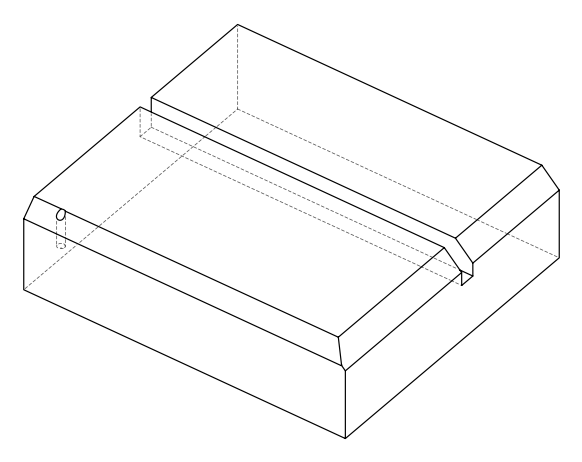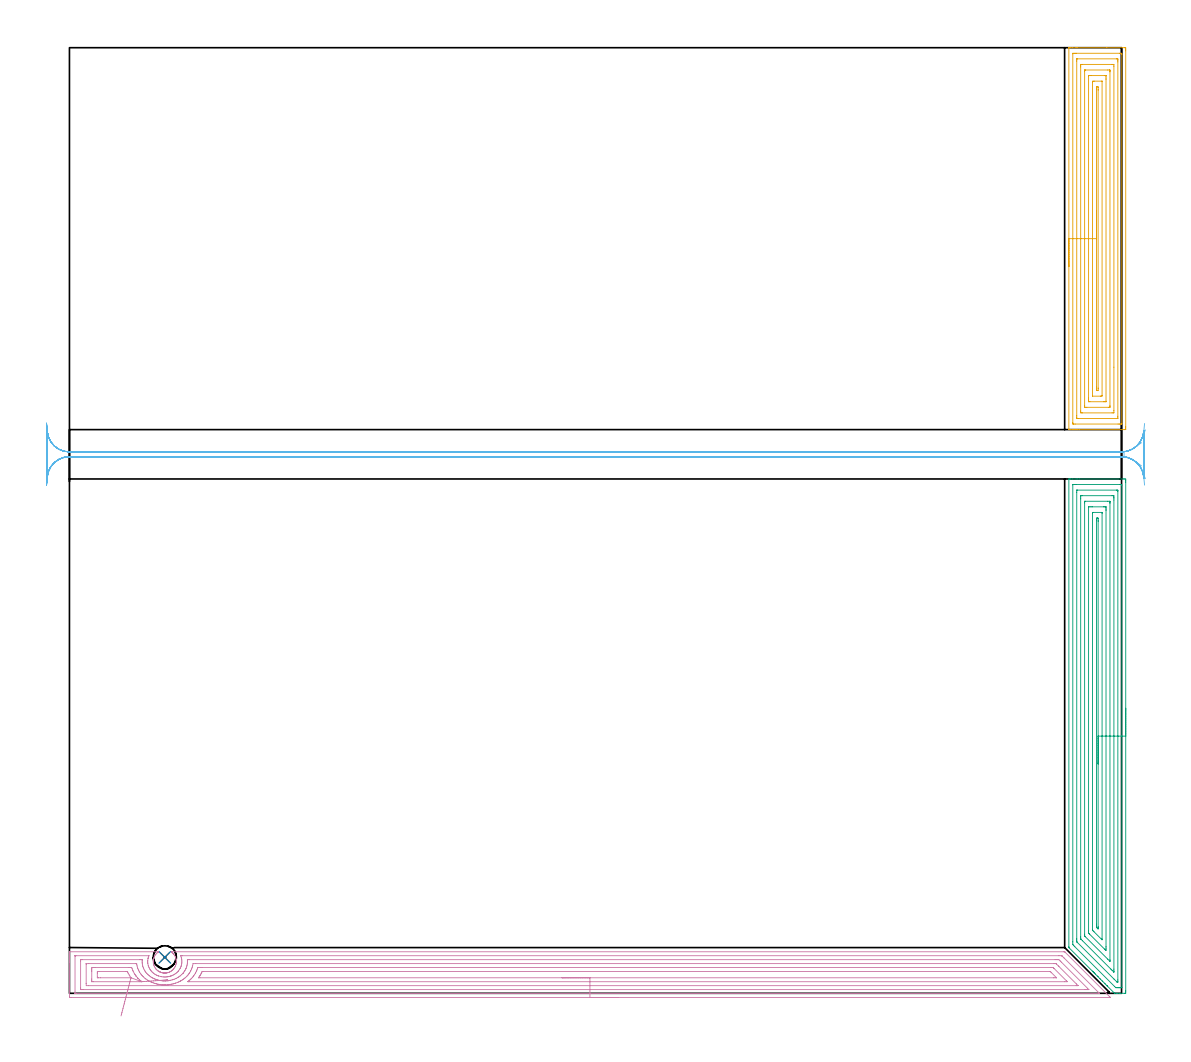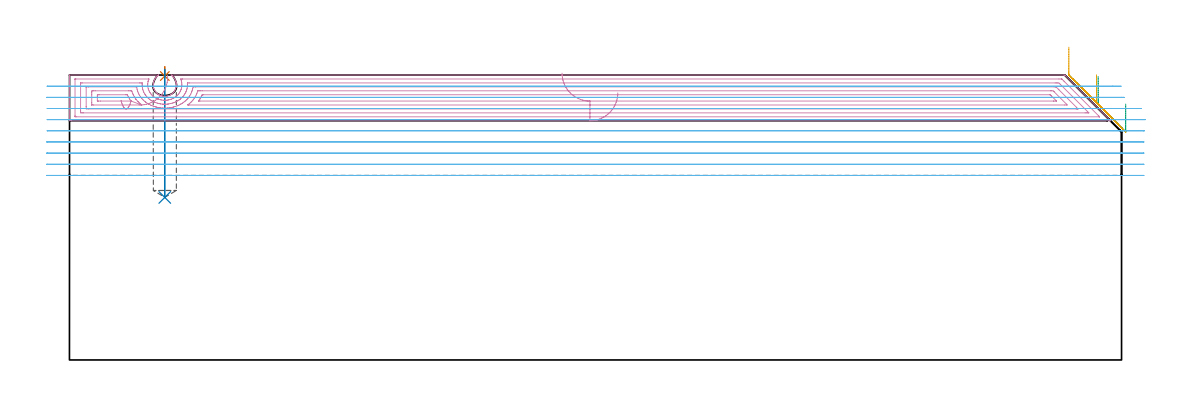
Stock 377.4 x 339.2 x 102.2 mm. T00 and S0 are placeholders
(PLAN: 6 operations, 3 tool changes, 53.8 min)
(1 SPOT_DRILL | STEP1POCKET | NXT0321_9005460120000 | 0.03 min | 2 mm3)
(2 DRILL_BLIND_HOLE_INTO_CENTER | STEP1POCKET | UGT0301_200 | 0.19 min | 2269 mm3)
(3 AREA_MILL | FG_CHAMFER_SURFACE | UGT0205_001 | 11.62 min | 40216 mm3)
(4 AREA_MILL_1 | FG_CHAMFER_SURFACE_1 | UGT0205_001 | 18.01 min | 48381 mm3)
(5 AREA_MILL_2 | FG_CHAMFER_SURFACE_2 | UGT0205_001 | 9 min | 29942 mm3)
(6 MILL_RECTANGULAR_SLOT | SLOT_RECTANGULAR | NXT0201_012 | Follow Part, ap 4, ae 75% | 14.94 min | 237414 mm3)
(TOOL NXT0321_9005460120000 | NC Spot Drill, 142deg, 12mm, Carbide, Uncoated | D12 PA142 FL30 Z2)
(TOOL UGT0301_200 | Twist Drill 8.3 mm | D8.3 PA118 FL72 Z2)
(TOOL UGT0205_001 | Chamfer Mill 20 x 3 x 45 deg. | D20 FL50 Z2)
(TOOL NXT0201_012 | ENDMILL 16mm [2P460-1600-NA 1630] | D16 FL38 Z6)
(OP 1 SPOT_DRILL)
G17 G21 G94 G90
T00 M6
G54
G17 G0 G90 X34.2 Y12.9 S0 M3
G43 Z112.2 H0
G94 G81 G98 Z101.843 F250. R105.2
G80
M5
M2
(OP 2 DRILL_BLIND_HOLE_INTO_CENTER)
G17 G21 G94 G90
T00 M6
G54
G17 G0 G90 X34.2 Y12.9 S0 M3
G43 Z112.2 H0
G94 G81 G98 Z58.3 F250. R104.2
G80
M5
M2
(OP 3 AREA_MILL)
G17 G21 G94 G90
T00 M6
G54
G17 G0 G90 X378.9 Y102.25 S1061 M3
G43 Z112.2 H0
Z91.8
G94 G1 Y102.212 Z90.928 F250.
Y102.098 Z90.064
Y101.909 Z89.212
Y101.647 Z88.38
Y101.313 Z87.574
Y100.91 Z86.8
Y100.441 Z86.064
Y99.91 Z85.372
Y99.321 Z84.729
Y98.678 Z84.14
Y97.986 Z83.608
Y97.25 Z83.14
Y96.476 Z82.737
Y95.67 Z82.403
Y94.838 Z82.141
Y93.986 Z81.952
Y93.122 Z81.838
Y92.25 Z81.8
Y1.033
X378.899 Y0.626 Z81.801
X378.894 Y0.145 Z81.802
X378.891 Y0.009 Z81.805
X378.419 Y0. Z82.276
X377.005 Z83.691
X376.652 Z84.044
X375.946 Z84.754
X375.591 Z85.109
X374.899 Y0.01 Z85.801
X374.885 Y0.02 Z85.814
X374.721 Y0.179 Z85.978
X372.365 Y2.535 Z88.335
X372.234 Y2.664 Z88.463
X372.188 Y2.711 Z88.51
X371.511 Y3.389 Z89.189
X371.351 Y3.548 Z89.346
X371.294 Y3.605 Z89.404
X370.657 Y4.243 Z90.043
X370.467 Y4.431 Z90.229
X369.805 Y5.095 Z90.895
X369.584 Y5.315 Z91.113
X368.95 Y5.95 Z91.75
X368.911 Y5.989 Z91.789
X368.7 Y6.198 Z91.996
X368.096 Y6.804 Z92.604
X368.017 Y6.883 Z92.682
X367.816 Y7.082 Z92.88
X367.719 Y7.181 Z92.981
X367.621 Y7.279 Z93.079
X367.522 Y7.376 Z93.174
X367.421 Y7.479 Z93.279
X367.33 Y7.57 Z93.37
X367.227 Y7.671 Z93.469
X367.123 Y7.777 Z93.577
X367.038 Y7.861 Z93.661
X366.933 Y7.965 Z93.763
X358.585 Y16.314 Z102.113
X358.506 Y16.399 Z102.192
X358.5 Y16.716 Z102.2
Y184.321
X358.503 Y184.492 Z102.188
X358.516 Y184.5 Z102.175
X358.884 Z101.815
X359.158 Z101.542
X359.864 Z100.831
X361.101 Z99.596
X361.632 Z99.063
X362.25 Z98.445
X378.154 Z82.543
X378.419 Y184.497 Z82.278
X378.892 Y184.491 Z81.806
X378.895 Y184.356 Z81.803
X378.899 Y183.874 Z81.801
X378.9 Y183.388 Z81.8
Y92.25
X377.486 Z83.214
X377.485 Y2.097 Z83.215
X377.484 Y2.044 Z83.216
X377.482 Y2.02 Z83.218
X377.48 Y2.013 Z83.22
X377.468 Y2.01 Z83.232
X377.059 Y2.002 Z83.641
X376.652 Y2.001 Z84.048
X376.176 Z84.524
X375.768 Y2.005 Z84.932
X375.362 Y2.01 Z85.338
X374.937 Y2.413 Z85.763
X360.634 Y16.716 Z100.066
X360.518 Y16.835 Z100.182
X360.278 Y17.084 Z100.422
X359.921 Y17.459 Z100.779
X359.916 Y17.557 Z100.784
X359.915 Y17.61 Z100.785
X359.914 Y18.453 Z100.786
X359.915 Y182.403 Z100.785
X359.916 Y182.455 Z100.784
X359.918 Y182.48 Z100.782
X359.92 Y182.487 Z100.78
X359.932 Y182.49 Z100.768
X360.341 Y182.498 Z100.359
X360.748 Y182.5 Z99.952
X361.223 Z99.477
X376.652 Y182.499 Z84.048
X377.13 Y182.497 Z83.57
X377.369 Y182.49 Z83.331
X377.479 Y182.478 Z83.221
X377.485 Y182.138 Z83.215
Y182.087
X377.486 Y92.25 Z83.214
X376.072 Z84.628
X376.071 Y4.789 Z84.629
X376.069 Y4.201 Z84.631
X376.066 Y4.049 Z84.634
X376.065 Y4.018 Z84.635
X376.033 Y4.01 Z84.667
X375.964 Y4.003 Z84.736
X375.868 Y4.006 Z84.832
X375.82 Y4.01 Z84.88
X375.768 Y4.042 Z84.932
X375.602 Y4.201 Z85.098
X374.885 Y4.914 Z85.815
X374.704 Y5.095 Z85.996
X361.632 Y18.168 Z99.068
X361.466 Y18.337 Z99.234
X361.383 Y18.424 Z99.317
X361.344 Y18.467 Z99.356
X361.336 Y18.504 Z99.364
X361.332 Y18.807 Z99.368
X361.329 Y19.397 Z99.371
Y19.704
Y179.711
X361.331 Y180.299 Z99.369
X361.334 Y180.451 Z99.366
X361.335 Y180.482 Z99.365
X361.367 Y180.49 Z99.333
X361.436 Y180.497 Z99.264
X361.632 Y180.499 Z99.068
X375.571 Z85.129
X375.768 Y180.495 Z84.932
X375.967 Y180.49 Z84.733
X376.065 Y180.474 Z84.635
X376.068 Y180.401 Z84.632
X376.07 Y180.299 Z84.63
X376.071 Y179.993 Z84.629
X376.072 Y92.25 Z84.628
X374.657 Z86.043
Y8.671
X374.656 Y8.008 Z86.044
X374.653 Y7.777 Z86.047
X374.65 Y7.649 Z86.05
X374.645 Y7.615 Z86.055
X374.619 Y7.639 Z86.081
X374.474 Y7.777 Z86.226
X374.001 Y8.247 Z86.699
X373.578 Y8.671 Z87.122
X363.399 Y18.85 Z97.301
X362.856 Y19.397 Z97.844
X362.777 Y19.484 Z97.923
X362.749 Y19.526 Z97.951
X362.748 Y19.564 Z97.952
X362.745 Y19.729 Z97.955
X362.743 Y20.061 Z97.957
Y20.291
Y177.387
X362.744 Y177.617 Z97.956
X362.748 Y178.275 Z97.952
X362.751 Y178.49 Z97.949
X362.962 Y178.494 Z97.738
X363.41 Y178.5 Z97.29
X374.012 Z86.688
X374.44 Y178.494 Z86.26
X374.647 Y178.49 Z86.053
X374.65 Y178.371 Z86.05
X374.656 Y177.849 Z86.044
X374.657 Y177.617 Z86.043
Y176.953
Y92.25
X373.243 Z87.457
Y11.993
X373.241 Y11.739 Z87.459
X373.237 Y11.571 Z87.463
X373.233 Y11.476 Z87.467
X373.214 Y11.492 Z87.486
X373.118 Y11.583 Z87.582
X372.452 Y12.246 Z88.248
X364.407 Y20.291 Z96.293
X364.282 Y20.418 Z96.418
X364.19 Y20.516 Z96.51
X364.17 Y20.54 Z96.53
X364.164 Y20.636 Z96.536
X364.16 Y20.805 Z96.54
X364.157 Y21.058 Z96.543
Y21.185
Y175.956
X364.158 Y176.083 Z96.542
X364.161 Y176.337 Z96.539
X364.165 Y176.491 Z96.535
X364.2 Y176.494 Z96.5
X364.282 Y176.497 Z96.418
X364.503 Y176.5 Z96.197
X372.455 Z88.245
X373.118 Y176.496 Z87.582
X373.212 Y176.493 Z87.488
X373.234 Y176.491 Z87.466
X373.238 Y176.379 Z87.462
X373.241 Y176.21 Z87.459
X373.243 Y175.956 Z87.457
Y175.829
Y92.25
X371.829 Z88.871
Y16.716
X371.828 Y16.233 Z88.872
X371.826 Y15.822 Z88.874
X371.822 Y15.345 Z88.878
X371.351 Y15.798 Z89.349
X371.326 Y15.822 Z89.374
X365.962 Y21.185 Z94.738
X365.874 Y21.276 Z94.826
X365.691 Y21.465 Z95.009
X365.578 Y21.584 Z95.122
X365.576 Y21.61 Z95.124
X365.573 Y21.667 Z95.127
X365.572 Y22.079 Z95.128
X365.571 Y22.563 Z95.129
X365.572 Y174.283 Z95.128
X365.573 Y174.404 Z95.127
X365.576 Y174.464 Z95.124
X365.578 Y174.486 Z95.122
X365.604 Y174.492 Z95.096
X366.049 Y174.498 Z94.651
X366.48 Y174.5 Z94.22
X366.933 Z93.767
X370.898 Z89.802
X371.351 Y174.499 Z89.349
X371.785 Y174.496 Z88.915
X371.821 Y174.49 Z88.879
X371.823 Y174.457 Z88.877
X371.827 Y174.041 Z88.873
X371.829 Y173.558 Z88.871
Y173.148
Y92.25
X370.415 Z90.285
X370.414 Y19.451 Z90.286
X370.413 Y19.397 Z90.287
X370.408 Y19.249 Z90.292
X370.401 Y19.207 Z90.299
X370.369 Y19.234 Z90.331
X370.331 Y19.268 Z90.369
X370.2 Y19.397 Z90.5
X367.518 Y22.079 Z93.182
X367.214 Y22.389 Z93.486
X367.009 Y22.6 Z93.691
X366.992 Y22.635 Z93.708
X366.989 Y22.658 Z93.711
X366.987 Y22.71 Z93.713
X366.985 Y22.92 Z93.715
X366.986 Y172.254 Z93.714
X366.99 Y172.463 Z93.71
X366.991 Y172.481 Z93.709
X367.038 Y172.49 Z93.662
X367.167 Y172.496 Z93.533
X367.33 Y172.499 Z93.37
X370.338 Z90.362
X370.367 Y172.496 Z90.333
X370.394 Y172.49 Z90.306
X370.408 Y172.481 Z90.292
X370.41 Y172.45 Z90.29
X370.414 Y172.307 Z90.286
X370.415 Y172.254 Z90.285
Y92.25
X369. Z91.7
Y23.867
X368.999 Y23.564 Z91.701
X368.996 Y23.259 Z91.704
X368.994 Y23.074 Z91.706
X368.875 Y23.184 Z91.825
X368.7 Y23.353 Z92.
X368.445 Y23.612 Z92.255
X368.415 Y23.644 Z92.285
X368.406 Y23.686 Z92.294
X368.403 Y23.766 Z92.297
X368.401 Y23.867 Z92.299
X368.4 Y24.171 Z92.3
Y24.761
Y169.572
X368.402 Y169.874 Z92.298
X368.407 Y170.466 Z92.293
X368.67 Y170.496 Z92.03
X368.7 Y170.495 Z92.
X368.993 Y170.466 Z91.707
X368.997 Y170.166 Z91.703
X369. Y169.572 Z91.7
Y169.268
Y92.25
Y91.378 Z91.738
Y90.513 Z91.851
Y89.662 Z92.04
Y88.83 Z92.303
Y88.024 Z92.636
Y87.25 Z93.039
Y86.514 Z93.508
Y85.822 Z94.039
Y85.179 Z94.628
Y84.59 Z95.272
Y84.058 Z95.964
Y83.59 Z96.7
Y83.187 Z97.473
Y82.853 Z98.279
Y82.591 Z99.111
Y82.402 Z99.963
Y82.288 Z100.828
Y82.25 Z101.7
G0 Z112.2
M5
M2
(OP 4 AREA_MILL_1)
G17 G21 G94 G90
T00 M6
G54
G17 G0 G90 X196.7 Y-1.5 S1061 M3
G43 Z112.2 H0
Z95.8
G94 G1 X196.662 Z94.928 F250.
X196.548 Z94.063
X196.359 Z93.212
X196.097 Z92.38
X195.763 Z91.574
X195.36 Z90.8
X194.892 Z90.064
X194.361 Z89.372
X193.771 Z88.729
X193.128 Z88.14
X192.436 Z87.608
X191.7 Z87.14
X190.926 Z86.737
X190.12 Z86.403
X189.288 Z86.141
X188.437 Z85.952
X187.572 Z85.838
X186.7 Z85.8
X0.607
X0.322 Y-1.497 Z85.802
X0.01 Y-1.492 Z85.806
X0. Y-1.175 Z86.122
Y11.004 Z98.299
Y11.611 Z98.905
Y12.183 Z99.48
Y12.503 Z99.8
Y13.076 Z100.372
Y13.396 Z100.691
Y14.038 Z101.337
Y14.461 Z101.761
X0.007 Y14.843 Z102.135
X0.01 Y14.897 Z102.188
X0.16 Y14.9 Z102.2
X31.845
X31.941 Y14.896 Z102.19
X31.903 Y14.858 Z102.157
X31.845 Y14.807 Z102.107
X31.507 Y14.542 Z101.842
X31.128 Y14.183 Z101.483
X30.955 Y13.975 Z101.275
X30.658 Y13.543 Z100.843
X30.419 Y13.086 Z100.386
X30.234 Y12.611 Z99.911
X30.139 Y12.198 Z99.498
X30.077 Y11.755 Z99.055
X30.063 Y11.309 Z98.609
X30.096 Y10.863 Z98.163
X30.172 Y10.421 Z97.721
X30.2 Y10.303 Z97.603
X30.234 Y10.187 Z97.487
X30.357 Y9.857 Z97.157
X30.505 Y9.533 Z96.833
X30.777 Y9.074 Z96.374
X31.101 Y8.644 Z95.944
X31.128 Y8.613 Z95.913
X31.334 Y8.406 Z95.706
X31.551 Y8.213 Z95.513
X31.782 Y8.035 Z95.335
X31.845 Y7.991 Z95.291
X32.022 Y7.873 Z95.17
X32.088 Y7.835 Z95.132
X32.222 Y7.757 Z95.055
X32.497 Y7.628 Z94.927
X32.541 Y7.609 Z94.905
X32.564 Y7.598 Z94.895
X32.577 Y7.593 Z94.89
X32.738 Y7.534 Z94.828
X32.916 Y7.465 Z94.764
X33.184 Y7.396 Z94.688
X33.359 Y7.347 Z94.642
X33.574 Y7.314 Z94.612
X33.59 Y7.312 Z94.609
X33.81 Y7.281 Z94.575
X33.928 Y7.276 Z94.565
X34.148 Y7.259 Z94.555
X34.238 Y7.262 Z94.556
X34.344 Y7.263 Z94.559
X34.369 Z94.561
X34.481 Y7.267
X34.523 Y7.273 Z94.564
X34.704 Y7.291 Z94.584
X34.729 Y7.295 Z94.589
X34.969 Y7.34 Z94.634
X35.154 Y7.374 Z94.671
X35.598 Y7.501 Z94.801
X35.859 Y7.605 Z94.905
X35.892 Y7.618 Z94.918
X36.176 Y7.756 Z95.055
X36.492 Y7.947 Z95.247
X36.708 Y8.102 Z95.402
X36.916 Y8.271 Z95.57
X37.113 Y8.452 Z95.752
X37.298 Y8.644 Z95.944
X37.386 Y8.745 Z96.045
X37.659 Y9.129 Z96.429
X37.895 Y9.533 Z96.833
X38.084 Y9.971 Z97.271
X38.224 Y10.421 Z97.721
X38.28 Y10.656 Z97.956
X38.32 Y10.982 Z98.282
X38.339 Y11.309 Z98.609
X38.326 Y11.728 Z99.028
X38.28 Y12.144 Z99.444
X38.269 Y12.198 Z99.498
X38.145 Y12.647 Z99.947
X37.981 Y13.086 Z100.386
X37.742 Y13.543 Z100.843
X37.45 Y13.975 Z101.275
X37.386 Y14.056 Z101.356
X37.181 Y14.278 Z101.578
X36.965 Y14.486 Z101.786
X36.734 Y14.678 Z101.978
X36.645 Y14.745 Z102.044
X36.546 Y14.822 Z102.12
X36.457 Y14.895 Z102.191
X36.76 Y14.9 Z102.2
X356.728
X357.006 Y14.894 Z102.192
X357.129 Y14.772 Z102.071
X357.164 Y14.736 Z102.036
X373.091 Y-1.19 Z86.108
X373.237 Y-1.336 Z85.961
X373.388 Y-1.489 Z85.809
X373.389 Y-1.496 Z85.802
X373.388 Y-1.499 Z85.799
X373.31 Y-1.5 Z85.8
X186.7
Y-0.086 Z87.214
X2.392
X2.013 Y-0.079 Z87.221
X2.009 Y-0.052 Z87.248
X2.005 Y0.004 Z87.304
X2.001 Y0.395 Z87.695
Y13.396 Z100.696
X2.003 Y13.445 Z100.745
X2.006 Y13.469 Z100.769
X2.008 Y13.476 Z100.776
X2.035 Y13.479 Z100.779
X2.213 Y13.484 Z100.784
X2.303 Y13.485 Z100.785
X28.365
X28.424 Y13.484 Z100.784
X28.471 Y13.48 Z100.78
X28.488 Y13.478 Z100.778
X28.486 Y13.47 Z100.77
X28.463 Y13.396 Z100.696
X28.413 Y13.259 Z100.559
X28.275 Y12.89 Z100.19
X28.202 Y12.576 Z99.876
X28.19 Y12.503 Z99.803
X28.087 Y11.799 Z99.099
X28.081 Y11.611 Z98.911
X28.074 Y11.27 Z98.57
X28.096 Y10.897 Z98.197
X28.116 Y10.718 Z98.018
X28.275 Y9.903 Z97.203
X28.302 Y9.825 Z97.125
X28.316 Y9.784 Z97.084
X28.542 Y9.252 Z96.552
X28.703 Y8.932 Z96.232
X28.879 Y8.637 Z95.937
X29.008 Y8.43 Z95.73
X29.168 Y8.206 Z95.506
X29.301 Y8.039 Z95.339
X29.464 Y7.841 Z95.141
X29.664 Y7.639 Z94.939
X30.06 Y7.281 Z94.581
X30.234 Y7.146 Z94.446
X30.656 Y6.848 Z94.148
X30.953 Y6.671 Z93.971
X31.28 Y6.51 Z93.81
X31.525 Y6.396 Z93.696
X31.827 Y6.272 Z93.572
X31.845 Y6.265 Z93.565
X31.879 Y6.254 Z93.554
X32.738 Y6.008 Z93.308
X33.037 Y5.955 Z93.255
X33.63 Y5.877 Z93.177
X34.032 Y5.852 Z93.152
X34.523 Y5.857 Z93.157
X34.892 Y5.884 Z93.184
X35.14 Y5.914 Z93.214
X35.415 Y5.965 Z93.265
X35.658 Y6.011 Z93.311
X36.308 Y6.182 Z93.482
X36.363 Y6.198 Z93.498
X36.526 Y6.254 Z93.554
X37.003 Y6.451 Z93.751
X37.201 Y6.546 Z93.846
X37.589 Y6.758 Z94.058
X37.779 Y6.874 Z94.174
X38.093 Y7.083 Z94.383
X38.13 Y7.11 Z94.41
X38.176 Y7.146 Z94.446
X38.611 Y7.521 Z94.821
X38.986 Y7.892 Z95.192
X39.055 Y7.97 Z95.27
X39.108 Y8.039 Z95.339
X39.43 Y8.488 Z95.788
X39.698 Y8.932 Z96.232
X39.763 Y9.047 Z96.347
X39.878 Y9.288 Z96.588
X40.027 Y9.668 Z96.968
X40.076 Y9.825 Z97.125
X40.23 Y10.366 Z97.666
X40.285 Y10.718 Z98.018
X40.322 Y11.166 Z98.466
X40.32 Y11.611 Z98.911
X40.285 Y12.097 Z99.397
X40.257 Y12.308 Z99.608
X40.212 Y12.503 Z99.803
X40.125 Y12.82 Z100.12
X39.919 Y13.45 Z100.75
X39.914 Y13.471 Z100.771
X40.056 Y13.479 Z100.779
X40.413 Y13.484 Z100.784
X40.592 Y13.485 Z100.785
X354.943 Y13.486 Z100.786
X355.747 Y13.485 Z100.785
X355.835 Y13.483 Z100.783
X355.923 Y13.479 Z100.779
X355.967 Y13.472 Z100.772
X355.995 Y13.448 Z100.748
X356.051 Y13.396 Z100.696
X356.728 Y12.722 Z100.022
X356.947 Y12.503 Z99.803
X369.223 Y0.227 Z87.527
X369.444 Y0.004 Z87.304
X369.514 Y-0.073 Z87.227
X369.517 Y-0.078 Z87.222
X369.508 Y-0.08 Z87.22
X369.462 Y-0.084 Z87.216
X369.402 Y-0.085 Z87.215
X369.313 Y-0.086 Z87.214
X186.7
Y1.328 Z88.628
X5.069 Y1.329 Z88.629
X4.636 Y1.33 Z88.63
X4.177 Y1.333 Z88.633
X4.033 Y1.335 Z88.635
X4.01 Y1.613 Z88.913
X4.004 Y1.789 Z89.089
X4.001 Y1.965 Z89.265
Y11.611 Z98.911
X4.002 Y11.786 Z99.086
X4.008 Y11.964 Z99.264
X4.014 Y12.065 Z99.365
X4.062 Y12.067 Z99.367
X4.177 Y12.069 Z99.369
X4.609 Y12.071 Z99.371
X25.137
X25.598 Y12.07 Z99.37
X26.034 Y12.067 Z99.367
X26.084 Y12.065 Z99.365
X26.09 Y12.011 Z99.311
X26.082 Y11.611 Z98.911
X26.081 Y11.127 Z98.427
X26.113 Y10.718 Z98.018
X26.163 Y10.39 Z97.69
X26.279 Y9.825 Z97.125
X26.318 Y9.645 Z96.945
X26.49 Y9.159 Z96.459
X26.585 Y8.932 Z96.232
X26.656 Y8.766 Z96.066
X26.924 Y8.276 Z95.576
X27.066 Y8.039 Z95.339
X27.19 Y7.841 Z95.141
X27.383 Y7.574 Z94.874
X27.722 Y7.146 Z94.446
X27.994 Y6.861 Z94.161
X28.275 Y6.599 Z93.899
X28.678 Y6.254 Z93.554
X29.168 Y5.9 Z93.2
X29.443 Y5.722 Z93.022
X29.684 Y5.579 Z92.879
X30.025 Y5.396 Z92.696
X30.06 Y5.379 Z92.679
X30.098 Y5.361 Z92.661
X30.458 Y5.2 Z92.5
X30.696 Y5.105 Z92.405
X30.953 Y5.007 Z92.307
X31.467 Y4.846 Z92.146
X31.845 Y4.739 Z92.039
X32.21 Y4.644 Z91.944
X32.641 Y4.565 Z91.865
X32.738 Y4.551 Z91.851
X33.369 Y4.468 Z91.768
X33.63 Y4.451 Z91.751
X33.648 Y4.45 Z91.75
X34.095 Y4.439 Z91.739
X34.523 Y4.437 Z91.737
X34.553 Y4.438 Z91.738
X35.054 Y4.468 Z91.768
X35.38 Y4.503 Z91.803
X35.415 Y4.509 Z91.809
X36.138 Y4.638 Z91.938
X36.308 Y4.673 Z91.973
X36.85 Y4.819 Z92.119
X37.201 Y4.918 Z92.218
X37.529 Y5.032 Z92.332
X38.093 Y5.262 Z92.562
X38.161 Y5.293 Z92.593
X38.3 Y5.361 Z92.661
X38.744 Y5.602 Z92.902
X38.986 Y5.742 Z93.042
X39.295 Y5.944 Z93.244
X39.723 Y6.254 Z93.554
X39.81 Y6.322 Z93.622
X39.878 Y6.379 Z93.679
X40.282 Y6.743 Z94.043
X40.686 Y7.146 Z94.446
X40.727 Y7.19 Z94.49
X40.771 Y7.241 Z94.541
X41.109 Y7.701 Z95.001
X41.333 Y8.039 Z95.339
X41.459 Y8.244 Z95.544
X41.663 Y8.595 Z95.895
X41.768 Y8.828 Z96.128
X41.81 Y8.932 Z96.232
X42.015 Y9.473 Z96.773
X42.116 Y9.825 Z97.125
X42.21 Y10.171 Z97.471
X42.289 Y10.718 Z98.018
X42.309 Y10.965 Z98.265
X42.32 Y11.611 Z98.911
X42.307 Y12.018 Z99.318
Y12.065 Z99.365
X42.327 Y12.066 Z99.366
X42.556 Y12.069 Z99.369
X42.988 Y12.071 Z99.371
X353.59
X354.05 Y12.069 Z99.369
X354.489 Y12.064 Z99.364
X354.943 Y12.051 Z99.351
X355.388 Y11.611 Z98.911
X355.835 Y11.165 Z98.465
X365.211 Y1.789 Z89.089
X365.653 Y1.344 Z88.644
X365.655 Y1.334 Z88.634
X365.653 Y1.333 Z88.633
X365.22 Y1.33 Z88.63
X364.761 Y1.329 Z88.629
X364.329 Y1.328 Z88.628
X186.7
Y2.743 Z90.043
X6.794
X6.029 Y2.75 Z90.05
X6.001 Y3.536 Z90.836
Y3.575 Z90.875
Y10.466 Z97.766
X6.003 Y10.573 Z97.873
X6.007 Y10.626 Z97.926
X6.009 Y10.647 Z97.947
X6.028 Y10.651 Z97.951
X6.854 Y10.657 Z97.957
X6.915
X23.874
X24.026 Y10.653 Z97.953
X24.095 Y10.65 Z97.95
X24.106 Y10.602 Z97.902
X24.115 Y10.553 Z97.853
X24.145 Y10.385 Z97.685
X24.258 Y9.825 Z97.125
X24.4 Y9.237 Z96.537
X24.515 Y8.932 Z96.232
X24.705 Y8.447 Z95.747
X24.914 Y8.039 Z95.339
X25.155 Y7.589 Z94.889
X25.446 Y7.146 Z94.446
X25.598 Y6.934 Z94.234
X25.901 Y6.552 Z93.852
X26.161 Y6.254 Z93.554
X26.49 Y5.922 Z93.222
X27.127 Y5.361 Z92.661
X27.27 Y5.248 Z92.548
X27.383 Y5.163 Z92.463
X28.036 Y4.707 Z92.007
X28.275 Y4.564 Z91.864
X28.446 Y4.468 Z91.768
X29.168 Y4.108 Z91.408
X29.536 Y3.944 Z91.244
X30.06 Y3.741 Z91.041
X30.578 Y3.575 Z90.875
X30.953 Y3.463 Z90.763
X31.11 Y3.418 Z90.718
X31.257 Y3.381 Z90.681
X31.625 Y3.291 Z90.591
X31.845 Y3.251 Z90.551
X32.237 Y3.183 Z90.483
X32.542 Y3.14 Z90.44
X32.738 Y3.116 Z90.416
X33.251 Y3.062 Z90.362
X33.429 Y3.049 Z90.349
X33.63 Y3.04 Z90.34
X34.181 Y3.024 Z90.324
X34.346
X34.523 Y3.029 Z90.329
X35.045 Y3.053 Z90.353
X35.253 Y3.067 Z90.367
X35.415 Y3.082 Z90.382
X35.857 Y3.134 Z90.434
X36.034 Y3.161 Z90.461
X36.308 Y3.207 Z90.507
X36.618 Y3.265 Z90.565
X36.798 Y3.301 Z90.601
X37.201 Y3.398 Z90.698
X37.342 Y3.434 Z90.734
X37.862 Y3.575 Z90.875
X38.039 Y3.63 Z90.93
X38.093 Y3.648 Z90.948
X38.688 Y3.873 Z91.173
X38.986 Y3.996 Z91.296
X39.312 Y4.141 Z91.441
X39.878 Y4.428 Z91.728
X39.904 Y4.442 Z91.742
X39.95 Y4.468 Z91.768
X40.459 Y4.78 Z92.08
X40.771 Y4.988 Z92.288
X40.986 Y5.145 Z92.445
X41.272 Y5.361 Z92.661
X41.485 Y5.539 Z92.839
X41.663 Y5.695 Z92.995
X41.952 Y5.964 Z93.264
X42.238 Y6.254 Z93.554
X42.393 Y6.417 Z93.717
X42.556 Y6.608 Z93.908
X42.786 Y6.917 Z94.217
X42.949 Y7.146 Z94.446
X43.149 Y7.446 Z94.746
X43.448 Y7.936 Z95.236
X43.485 Y8.003 Z95.303
X43.503 Y8.039 Z95.339
X43.76 Y8.621 Z95.921
X43.88 Y8.932 Z96.232
X43.999 Y9.274 Z96.574
X44.155 Y9.825 Z97.125
X44.194 Y9.972 Z97.272
X44.341 Y10.65 Z97.95
X44.407 Y10.652 Z97.952
X45.233 Y10.657 Z97.957
X45.294
X353.218
X353.634 Y10.655 Z97.955
X353.842 Y10.652 Z97.952
X353.889 Y10.65 Z97.95
X353.949 Y10.595 Z97.895
X354.05 Y10.499 Z97.799
X354.726 Y9.825 Z97.125
X354.943 Y9.609 Z96.909
X361.191 Y3.36 Z90.66
X361.712 Y2.83 Z90.13
X361.769 Y2.771 Z90.071
X361.782 Y2.749 Z90.049
X361.75 Y2.748 Z90.048
X361.564 Y2.745 Z90.045
X361.191 Y2.743 Z90.043
X361.13
X186.7
Y4.157 Z91.457
X42.866
X42.743 Y4.158 Z91.458
X42.556 Y4.161 Z91.461
X42.462 Y4.164 Z91.464
X42.516 Y4.214 Z91.514
X42.556 Y4.25 Z91.55
X42.677 Y4.347 Z91.647
X42.825 Y4.468 Z91.768
X43.159 Y4.757 Z92.057
X43.448 Y5.015 Z92.315
X43.624 Y5.185 Z92.485
X43.798 Y5.361 Z92.661
X44.063 Y5.639 Z92.939
X44.341 Y5.967 Z93.267
X44.465 Y6.13 Z93.43
X44.554 Y6.254 Z93.554
X44.833 Y6.655 Z93.955
X45.143 Y7.146 Z94.446
X45.233 Y7.294 Z94.594
X45.484 Y7.788 Z95.088
X45.597 Y8.039 Z95.339
X45.752 Y8.413 Z95.713
X46.023 Y9.154 Z96.454
X46.056 Y9.236 Z96.536
X46.126 Y9.237 Z96.537
X46.709 Y9.242 Z96.542
X47.018 Y9.243 Z96.543
X47.6
X351.955 Y9.242 Z96.542
X352.265 Y9.241 Z96.541
X352.854 Y9.236 Z96.536
X353.158 Y8.944 Z96.244
X353.17 Y8.932 Z96.232
X357.634 Y4.468 Z91.768
X357.924 Y4.164 Z91.464
X357.62 Y4.161 Z91.461
X357.038 Y4.158 Z91.458
X186.7 Y4.157 Z91.457
Y5.571 Z92.871
X46.807 Y5.572 Z92.872
X46.445 Y5.576 Z92.876
X46.346 Y5.578 Z92.878
X46.331 Y5.582 Z92.882
X46.342 Y5.6 Z92.9
X46.368 Y5.642 Z92.942
X46.443 Y5.753 Z93.053
X46.516 Y5.863 Z93.163
X46.773 Y6.254 Z93.554
X46.869 Y6.403 Z93.703
X47.018 Y6.646 Z93.946
X47.194 Y6.971 Z94.271
X47.283 Y7.146 Z94.446
X47.49 Y7.567 Z94.867
X47.598 Y7.788 Z95.088
X47.619 Y7.822 Z95.122
X47.656 Y7.824 Z95.124
X47.74 Y7.827 Z95.127
X47.911 Y7.828 Z95.128
X48.121 Y7.829 Z95.129
X351.583
X351.753 Y7.827 Z95.127
X351.795 Y7.825 Z95.125
X351.812 Y7.822 Z95.122
X351.856 Y7.784 Z95.084
X352.021 Y7.626 Z94.926
X352.265 Y7.387 Z94.687
X354.05 Y5.601 Z92.901
X354.066 Y5.58 Z92.88
Y5.578 Z92.878
X354.05 Y5.576 Z92.876
X353.838 Y5.573 Z92.873
X353.158 Y5.571 Z92.871
X352.947
X186.7
X185.829 Z92.909
X184.964 Z93.023
X184.112 Z93.212
X183.28 Z93.474
X182.474 Z93.808
X181.7 Z94.211
X180.964 Z94.68
X180.272 Z95.211
X179.629 Z95.8
X179.04 Z96.443
X178.509 Z97.135
X178.04 Z97.871
X177.637 Z98.645
X177.303 Z99.451
X177.041 Z100.283
X176.852 Z101.135
X176.738 Z101.999
X176.7 Z102.871
G0 Z112.2
X35.194 Y4.807
Z102.131
G1 X35.217 Y4.808 Z101.259
X35.163 Y4.805 Z100.388
X35.034 Y4.796 Z99.525
X34.83 Y4.782 Z98.677
X34.554 Y4.762 Z97.85
X34.206 Y4.738 Z97.05
X33.791 Y4.709 Z96.284
X33.31 Y4.676 Z95.557
X32.768 Y4.638 Z94.874
X32.168 Y4.596 Z94.242
X31.516 Y4.551 Z93.664
X30.816 Y4.502 Z93.145
X30.074 Y4.451 Z92.69
X29.295 Y4.397 Z92.301
X28.485 Y4.34 Z91.982
X27.651 Y4.282 Z91.734
X26.798 Y4.223 Z91.561
X25.933 Y4.163 Z91.463
X25.905 Y4.161 Z91.461
X25.792 Y4.159 Z91.459
X25.598 Y4.157 Z91.457
X25.016
X8.639 Y4.158 Z91.458
X8.053 Y4.161 Z91.461
X8.02 Y4.164 Z91.464
X8.01 Y4.172 Z91.472
X8.004 Y4.211 Z91.511
X8.001 Y4.468 Z91.768
X8. Y5.107 Z92.407
Y7.786 Z95.086
X8.001 Y8.039 Z95.339
X8.003 Y8.676 Z95.976
X8.01 Y8.932 Z96.232
X8.027 Y9.236 Z96.536
X8.332 Y9.24 Z96.54
X8.639 Y9.242 Z96.542
X9.221 Y9.243 Z96.543
X21.135
X21.718 Y9.242 Z96.542
X22.027 Y9.24 Z96.54
X22.331 Y9.236 Z96.536
X22.444 Y8.932 Z96.232
X22.697 Y8.262 Z95.562
X22.795 Y8.039 Z95.339
X22.92 Y7.77 Z95.07
X23.26 Y7.146 Z94.446
X23.473 Y6.8 Z94.1
X23.626 Y6.561 Z93.861
X23.813 Y6.289 Z93.589
X23.839 Y6.254 Z93.554
X23.93 Y6.136 Z93.436
X24.49 Y5.476 Z92.776
X24.598 Y5.361 Z92.661
X24.705 Y5.253 Z92.553
X25.115 Y4.874 Z92.174
X25.565 Y4.468 Z91.768
X25.598 Y4.44 Z91.74
X25.733 Y4.332 Z91.632
X25.838 Y4.249 Z91.549
X25.867 Y4.224 Z91.524
X25.933 Y4.163 Z91.463
X22.069 Y5.578 Z92.878
X22.062 Y5.575 Z92.875
X22.027 Y5.573 Z92.873
X21.817 Y5.571 Z92.871
X11.107
X10.425 Y5.572 Z92.872
X10.211 Y5.574 Z92.874
X10.065 Y5.578 Z92.878
X10.01 Y5.587 Z92.887
X10.007 Y5.62 Z92.92
X10.002 Y5.784 Z93.084
X10. Y7.146 Z94.446
X10.001 Y7.57 Z94.87
X10.006 Y7.712 Z95.012
X10.01 Y7.819 Z95.119
X10.084 Y7.822 Z95.122
X10.425 Y7.827 Z95.127
X10.635 Y7.828 Z95.128
X20.242
X20.454
X20.72 Y7.824 Z95.124
X20.78 Y7.822 Z95.122
X20.825 Y7.733 Z95.033
X20.866 Y7.649 Z94.949
X21.084 Y7.197 Z94.497
X21.111 Y7.146 Z94.446
X21.135 Y7.102 Z94.402
X21.443 Y6.555 Z93.855
X21.628 Y6.254 Z93.554
X22.027 Y5.652 Z92.952
X22.061 Y5.599 Z92.899
X22.07 Y5.582 Z92.882
X22.069 Y5.578 Z92.878
X21.904 Y4.946 Z92.299
X21.728 Y4.268 Z91.779
X21.541 Y3.548 Z91.323
X21.344 Y2.793 Z90.932
X21.14 Y2.008 Z90.612
X20.929 Y1.199 Z90.363
X20.714 Y0.372 Z90.188
X20.496 Y-0.467 Z90.089
X20.276 Y-1.311 Z90.065
X20.057 Y-2.154 Z90.117
X19.839 Y-2.989 Z90.245
X19.625 Y-3.81 Z90.448
X19.417 Y-4.611 Z90.724
X19.215 Y-5.385 Z91.071
X19.022 Y-6.128 Z91.486
X18.839 Y-6.832 Z91.967
X18.667 Y-7.494 Z92.509
X18.507 Y-8.107 Z93.109
G0 Z112.2
M5
M2
(OP 5 AREA_MILL_2)
G17 G21 G94 G90
T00 M6
G54
G17 G0 G90 X358.5 Y260.7 S1061 M3
G43 Z112.2 H0
G94 G1 Y260.738 Z111.328 F250.
Y260.852 Z110.463
Y261.041 Z109.612
Y261.303 Z108.78
Y261.637 Z107.974
Y262.04 Z107.2
Y262.508 Z106.464
Y263.04 Z105.772
Y263.629 Z105.129
Y264.272 Z104.539
Y264.964 Z104.008
Y265.7 Z103.54
Y266.474 Z103.137
Y267.28 Z102.803
Y268.112 Z102.541
Y268.963 Z102.352
Y269.828 Z102.238
Y270.7 Z102.2
Y339.031
X358.503 Y339.192 Z102.188
X358.515 Y339.2 Z102.176
X358.865 Z101.835
X359.194 Z101.506
X359.864 Z100.83
X361.083 Z99.614
X361.632 Z99.063
X372.097 Z88.6
X377.81 Z82.887
X378.419 Y339.196 Z82.278
X378.892 Y339.191 Z81.806
X378.895 Y339.065 Z81.803
X378.899 Y338.584 Z81.801
X378.9 Y338.098 Z81.8
Y203.223
X378.899 Y202.816 Z81.801
X378.895 Y202.335 Z81.803
X378.892 Y202.209 Z81.806
X378.419 Y202.2 Z82.278
X362.241 Z98.454
X361.632 Z99.063
X361.083 Z99.614
X360.748 Z99.948
X360.2 Z100.496
X359.864 Z100.83
X359.194 Z101.505
X358.865 Z101.834
X358.515 Z102.176
X358.502 Y202.208 Z102.188
X358.5 Y202.369 Z102.2
Y270.7
X359.914 Z100.786
X359.915 Y337.008 Z100.785
X359.916 Y337.114 Z100.784
X359.919 Y337.165 Z100.781
X359.92 Y337.184 Z100.78
X359.952 Y337.19 Z100.748
X360.352 Y337.198 Z100.348
X360.748 Y337.199 Z99.952
X361.233 Y337.2 Z99.467
X376.652 Z84.048
X377.14 Y337.198 Z83.56
X377.371 Y337.19 Z83.329
X377.479 Y337.185 Z83.221
X377.485 Y336.849 Z83.215
Y336.798
Y204.392
X377.484 Y204.286 Z83.216
X377.481 Y204.235 Z83.219
X377.48 Y204.216 Z83.22
X377.447 Y204.21 Z83.253
X377.048 Y204.202 Z83.652
X376.652 Y204.201 Z84.048
X376.166 Y204.2 Z84.534
X360.748 Z99.952
X360.26 Y204.202 Z100.44
X360.03 Y204.21 Z100.67
X359.921 Y204.214 Z100.779
X359.915 Y204.551 Z100.785
Y204.602
X359.914 Y270.7 Z100.786
X361.328 Z99.372
X361.329 Y334.424 Z99.371
X361.332 Y335.011 Z99.368
X361.335 Y335.163 Z99.365
X361.339 Y335.19 Z99.361
X361.383 Y335.195 Z99.317
X361.446 Y335.199 Z99.254
X375.582 Y335.2 Z85.118
X375.768 Y335.197 Z84.932
X375.955 Y335.191 Z84.745
X376.065 Y335.185 Z84.635
X376.068 Y335.113 Z84.632
X376.07 Y335.011 Z84.63
X376.071 Y334.705 Z84.629
X376.072 Y334.118 Z84.628
X376.071 Y206.976 Z84.629
X376.068 Y206.389 Z84.632
X376.065 Y206.237 Z84.635
X376.061 Y206.21 Z84.639
X376.017 Y206.205 Z84.683
X375.954 Y206.201 Z84.746
X361.818 Y206.2 Z98.882
X361.632 Y206.203 Z99.068
X361.445 Y206.209 Z99.255
X361.335 Y206.215 Z99.365
X361.332 Y206.287 Z99.368
X361.33 Y206.389 Z99.37
X361.329 Y206.695 Z99.371
X361.328 Y207.282 Z99.372
Y270.7
X362.743 Z97.957
Y332.331
X362.749 Y332.988 Z97.951
X362.761 Y333.19 Z97.939
X362.969 Y333.196 Z97.731
X363.399 Y333.2 Z97.301
X374.026 Z86.674
X374.436 Y333.196 Z86.264
X374.635 Y333.19 Z86.065
X374.65 Y333.08 Z86.05
X374.656 Y332.562 Z86.044
X374.657 Y224.595 Z86.043
Y209.068
X374.651 Y208.412 Z86.049
X374.639 Y208.21 Z86.061
X374.431 Y208.204 Z86.269
X374.001 Y208.2 Z86.699
X363.374 Z97.326
X362.964 Y208.204 Z97.736
X362.765 Y208.21 Z97.935
X362.75 Y208.32 Z97.95
X362.744 Y208.838 Z97.956
X362.743 Y270.7 Z97.957
X364.157 Z96.543
Y330.672
X364.158 Y330.799 Z96.542
X364.163 Y331.052 Z96.537
X364.168 Y331.191 Z96.532
X364.202 Y331.194 Z96.498
X364.282 Y331.197 Z96.418
X364.518 Y331.2 Z96.182
X372.47 Z88.23
X373.118 Y331.196 Z87.582
X373.21 Y331.193 Z87.49
X373.231 Y331.191 Z87.469
X373.236 Y331.094 Z87.464
X373.24 Y330.925 Z87.46
X373.243 Y330.672 Z87.457
Y330.545
Y210.728
X373.242 Y210.601 Z87.458
X373.237 Y210.348 Z87.463
X373.232 Y210.209 Z87.468
X373.198 Y210.206 Z87.502
X373.118 Y210.203 Z87.582
X372.882 Y210.2 Z87.818
X364.93 Z95.77
X364.282 Y210.204 Z96.418
X364.19 Y210.207 Z96.51
X364.169 Y210.209 Z96.531
X364.164 Y210.306 Z96.536
X364.16 Y210.475 Z96.54
X364.157 Y210.728 Z96.543
Y210.855
Y270.7
X365.571 Z95.129
Y329.
X365.573 Y329.121 Z95.127
X365.575 Y329.18 Z95.125
X365.578 Y329.188 Z95.122
X365.585 Y329.193 Z95.115
X365.615 Y329.198 Z95.085
X366.049 Y329.2 Z94.651
X366.496 Z94.204
X371.351 Y329.199 Z89.349
X371.802 Y329.196 Z88.898
X371.821 Y329.19 Z88.879
X371.823 Y329.174 Z88.877
X371.827 Y328.759 Z88.873
X371.829 Y328.275 Z88.871
Y327.865
Y212.4
X371.827 Y212.279 Z88.873
X371.825 Y212.22 Z88.875
X371.822 Y212.212 Z88.878
X371.815 Y212.207 Z88.885
X371.785 Y212.202 Z88.915
X371.351 Y212.2 Z89.349
X370.904 Z89.796
X366.049 Y212.201 Z94.651
X365.598 Y212.204 Z95.102
X365.579 Y212.21 Z95.121
X365.577 Y212.226 Z95.123
X365.573 Y212.641 Z95.127
X365.571 Y213.125 Z95.129
Y213.535
Y270.7
X366.985 Z93.715
X366.986 Y326.919 Z93.714
Y326.972
X366.992 Y327.173 Z93.708
X367.366 Y327.191 Z93.334
X367.592 Y327.199 Z93.108
X370.368 Z90.332
X370.39 Y327.196 Z90.31
X370.408 Y327.189 Z90.292
X370.41 Y327.163 Z90.29
X370.414 Y327.026 Z90.286
Y214.481
Y214.428
X370.408 Y214.227 Z90.292
X370.034 Y214.209 Z90.666
X369.808 Y214.201 Z90.892
X367.032 Z93.668
X367.01 Y214.204 Z93.69
X366.992 Y214.211 Z93.708
X366.99 Y214.237 Z93.71
X366.986 Y214.374 Z93.714
X366.985 Y270.7 Z93.715
X368.4 Z92.3
Y324.293
X368.401 Y324.595 Z92.299
X368.407 Y325.186 Z92.293
X368.686 Y325.2 Z92.014
X368.7 Y325.199 Z92.
X368.993 Y325.186 Z91.707
X368.998 Y324.885 Z91.702
X369. Y324.293 Z91.7
Y323.989
Y217.107
X368.999 Y216.805 Z91.701
X368.993 Y216.214 Z91.707
X368.714 Y216.2 Z91.986
X368.7 Y216.201 Z92.
X368.407 Y216.214 Z92.293
X368.402 Y216.515 Z92.298
X368.4 Y217.107 Z92.3
Y217.411
Y270.7
Y271.572 Z92.339
Y272.436 Z92.452
Y273.288 Z92.641
Y274.12 Z92.904
Y274.926 Z93.237
Y275.7 Z93.64
Y276.436 Z94.109
Y277.128 Z94.64
Y277.771 Z95.229
Y278.36 Z95.873
Y278.892 Z96.565
Y279.36 Z97.3
Y279.763 Z98.074
Y280.097 Z98.88
Y280.359 Z99.712
Y280.548 Z100.564
Y280.662 Z101.429
Y280.7 Z102.3
G0 Z112.2
M5
M2
(OP 6 MILL_RECTANGULAR_SLOT)
G17 G21 G94 G90
T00 M6
G54
G17 G0 G90 X377.271 Y194.2 S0 M3
G43 Z112.2 H1
Z98.2
G94 G1 X374.271 F250.
X0. F500.
G2 X-7.97 Y201.508 R8.
G1 X-8.
Y185.192
X-7.97
G2 X0. Y192.5 R8.
G1 X374.269
X377.269 F250.
G0 Z112.2
X-8.23 Y182.203
Z94.2
G1 X-7.97 Y185.192
G2 X0. Y192.5 R8. F500.
G1 X377.4
G2 X378.262 Y192.453 R8.
G3 X378.265 Y194.247 R8.
G2 X377.4 Y194.2 R8.
G1 X0.
G2 X-7.97 Y201.508 R8.
G1 X-8.23 Y204.497 F250.
G0 Z112.2
X384.543 Y197.512
Z90.2
G1 X382.121 Y195.741
G2 X377.4 Y194.2 R8. F500.
G1 X0.
G2 X-7.97 Y201.508 R8.
G1 X-8.
Y185.192
X-7.97
G2 X0. Y192.5 R8.
G1 X377.4
G2 X382.121 Y190.959 R8.
G1 X384.543 Y189.188 F250.
G0 Z112.2
X385.943 Y202.103
Z86.2
G1 X384.858 Y199.306
G2 X377.4 Y194.2 R8. F500.
G1 X0.
G2 X-7.97 Y201.508 R8.
G1 X-8.
Y185.192
X-7.97
G2 X0. Y192.5 R8.
G1 X377.4
G2 X384.857 Y187.397 R8.
G1 X385.943 Y184.601 F250.
G0 X385.657 Y204.397 Z82.2
G1 X385.361 Y201.412
G2 X377.4 Y194.2 R8. F500.
G1 X0.
G2 X-7.97 Y201.508 R8.
G1 X-8.
Y185.192
X-7.97
G2 X0. Y192.5 R8.
G1 X377.4
G2 X385.362 Y185.28 R8.
G1 X385.654 Y182.294 F250.
G0 Z112.2
X-8.23 Y182.203
Z78.2
G1 X-7.97 Y185.192
G2 X0. Y192.5 R8. F500.
G1 X377.4
G2 X385.39 Y184.9 R8.
G1 X385.4
Y201.8
X385.39
G2 X377.4 Y194.2 R8.
G1 X0.
G2 X-7.97 Y201.508 R8.
G1 X-8.23 Y204.497 F250.
G0 Y182.203 Z74.2
G1 X-7.97 Y185.192
G2 X0. Y192.5 R8. F500.
G1 X377.4
G2 X385.39 Y184.9 R8.
G1 X385.4
Y201.8
X385.39
G2 X377.4 Y194.2 R8.
G1 X0.
G2 X-7.97 Y201.508 R8.
G1 X-8.23 Y204.497 F250.
G0 Y182.203 Z70.2
G1 X-7.97 Y185.192
G2 X0. Y192.5 R8. F500.
G1 X377.4
G2 X385.39 Y184.9 R8.
G1 X385.4
Y201.8
X385.39
G2 X377.4 Y194.2 R8.
G1 X0.
G2 X-7.97 Y201.508 R8.
G1 X-8.23 Y204.497 F250.
G0 Y182.203 Z66.2
G1 X-7.97 Y185.192
G2 X0. Y192.5 R8. F500.
G1 X377.4
G2 X385.39 Y184.9 R8.
G1 X385.4
Y201.8
X385.39
G2 X377.4 Y194.2 R8.
G1 X0.
G2 X-7.97 Y201.508 R8.
G1 X-8.23 Y204.497 F250.
G0 Z112.2
M5
M2
